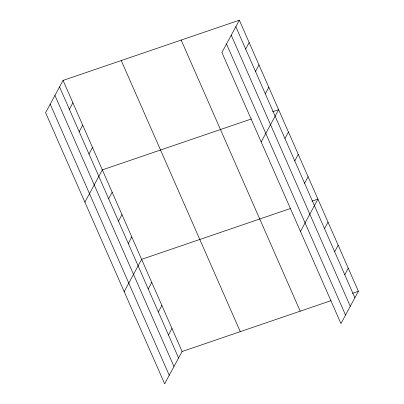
<?xml version="1.0" encoding="UTF-8"?>
<svg xmlns="http://www.w3.org/2000/svg" width="404" height="404" viewBox="0 0 404 404"><rect width="100%" height="100%" fill="white"/><g stroke="black" fill="none" stroke-linecap="round" stroke-linejoin="round"><path stroke-width="0.61" d="M239.355 20.2L221.902 52.475L340.941 323.579L358.393 291.299L239.355 20.2L63.059 80.421L45.607 112.701L164.645 383.8L182.098 351.525L331.088 300.626M69.362 109.287L72.877 102.788M79.184 131.654L82.699 125.154M89.006 154.02L92.521 147.521M84.891 202.162L102.338 169.887L251.328 118.993M108.646 198.753L112.16 192.254M118.468 221.119L121.983 214.62M128.29 243.486L131.805 236.981M245.662 49.066L249.177 42.566M124.169 291.627L141.622 259.348L290.612 208.454M255.485 71.432L258.999 64.933M148.228 288.895L151.742 282.391M265.302 93.799L268.817 87.299M158.343 311.939L161.858 305.434M261.186 141.94L278.639 109.661L272.7 111.691M168.463 334.982L171.978 328.477M284.946 138.527L288.461 132.027M294.763 160.893L298.278 154.394M304.586 183.259L308.101 176.76M300.47 231.401L317.923 199.127L311.984 201.152M324.523 228.669L328.038 222.17M334.643 251.712L338.158 245.213M344.758 274.755L348.273 268.256M352.46 293.329L358.393 291.299M235.84 26.699L354.879 297.799M231.239 35.209L350.278 306.308M226.503 43.97L345.541 315.07M181.179 40.072L300.217 311.176M121.235 60.55L240.274 331.649M63.059 80.421L182.098 351.525M59.545 86.926L178.583 358.025M54.944 95.43L173.983 366.529M50.207 104.192L169.246 375.296"/></g></svg>
